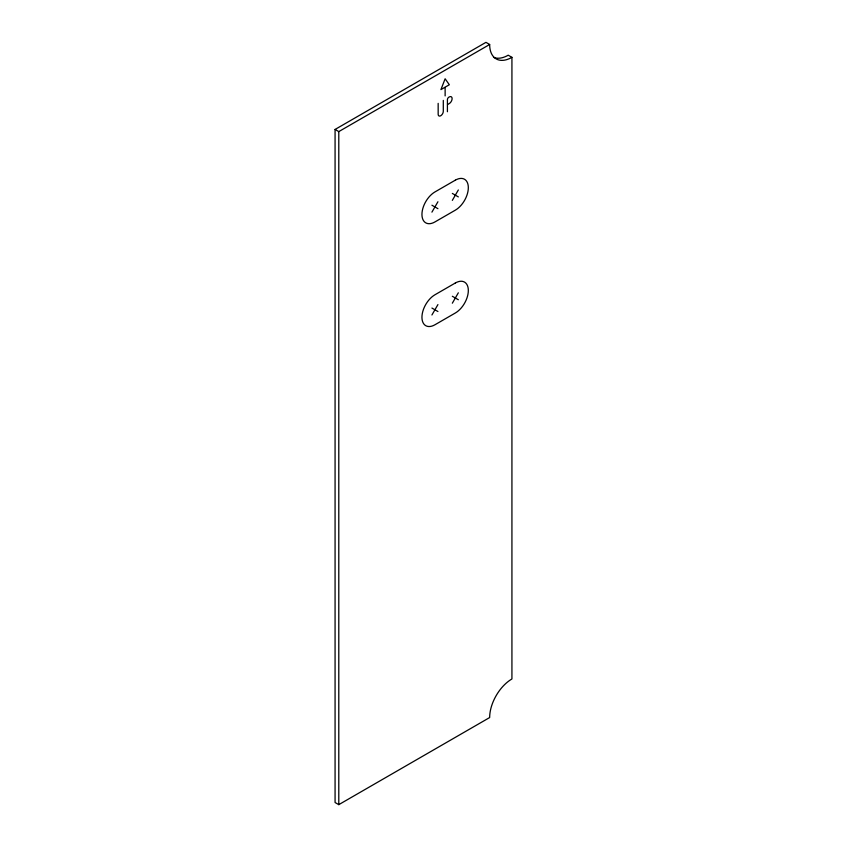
<?xml version="1.0" encoding="UTF-8"?>
<svg xmlns="http://www.w3.org/2000/svg" width="847" height="847" viewBox="0 0 847 847"><rect width="100%" height="100%" fill="white"/><g stroke="black" fill="none" stroke-linecap="round" stroke-linejoin="round"><path stroke-width="1.27" d="M431.928 212.142L437.931 201.755M452.34 200.358L458.333 189.972M431.928 314.978L437.931 304.592M452.34 303.194L458.333 292.808M335.073 129.453L485.956 42.35L489.661 44.489A31.487 18.179 -60 0 0 511.927 57.342L511.927 678.976A31.487 18.179 -60 0 0 489.661 717.547L338.789 804.65L335.073 802.511L335.073 129.453L338.789 131.603L489.661 44.489M444.834 87.347L440.927 89.602L445.13 78.771L449.334 84.753L445.13 87.177L445.13 95.912M447.714 104.456L449.249 103.567A4.044 2.34 -60 0 0 452.107 98.612A4.044 2.34 -60 0 0 449.249 96.96L448.815 97.214A1.969 1.133 -60 0 0 447.417 99.628L447.417 111.73M511.927 57.342L508.211 55.203A31.487 18.179 -60 0 1 493.515 57.289M452.34 193.434L458.333 196.896M431.928 205.218L437.931 208.68M452.34 296.27L458.333 299.732M431.928 308.054L437.931 311.516M443.299 100.401L443.299 111.296A3.632 2.096 -60 0 1 440.726 115.743A3.632 2.096 -60 0 1 438.164 114.26L438.164 103.366M338.789 131.603L338.789 804.65M455.337 180.167L434.924 191.951A18.369 10.609 -60 0 0 421.944 214.45A18.369 10.609 -60 0 0 434.924 221.946L455.337 210.162A18.369 10.609 -60 0 0 468.327 187.663A18.369 10.609 -60 0 0 455.337 180.167M455.337 283.004L434.924 294.788A18.369 10.609 -60 0 0 421.944 317.276A18.369 10.609 -60 0 0 434.924 324.782L455.337 312.998A18.369 10.609 -60 0 0 468.327 290.5A18.369 10.609 -60 0 0 455.337 283.004"/></g></svg>
